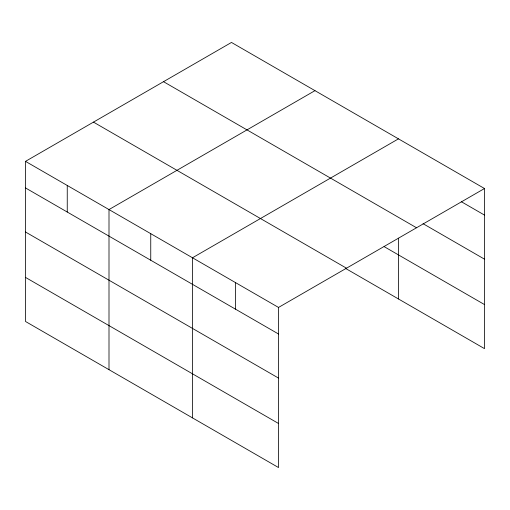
<?xml version="1.0" encoding="UTF-8"?>
<svg xmlns="http://www.w3.org/2000/svg" width="510" height="510" viewBox="0 0 510 510"><rect width="100%" height="100%" fill="white"/><g stroke="black" fill="none" stroke-linecap="round" stroke-linejoin="round"><path stroke-width="0.76" d="M278.524 378.082L278.524 307.441L25.5 161.364L25.5 321.478L278.524 467.555L278.524 378.082L25.5 231.999M345.774 268.547L484.5 348.636L484.5 188.522L231.476 42.445L25.5 161.364M314.976 90.646L109 209.565L109 369.686M398.469 138.854L192.493 257.773L192.493 417.888M278.524 307.441L484.5 188.522M461.289 201.686L484.5 215.086M423.051 223.686L484.5 259.163M163.506 81.683L416.53 227.766M384.1 246.604L484.5 304.566M93.47 122.119L346.494 268.203M25.5 187.929L278.524 334.005M25.5 277.402L278.524 423.485M398.469 238.17L398.469 298.968M235.512 282.61L235.512 309.175M150.75 233.669L150.75 260.234M67.25 185.468L67.25 212.032"/></g></svg>
